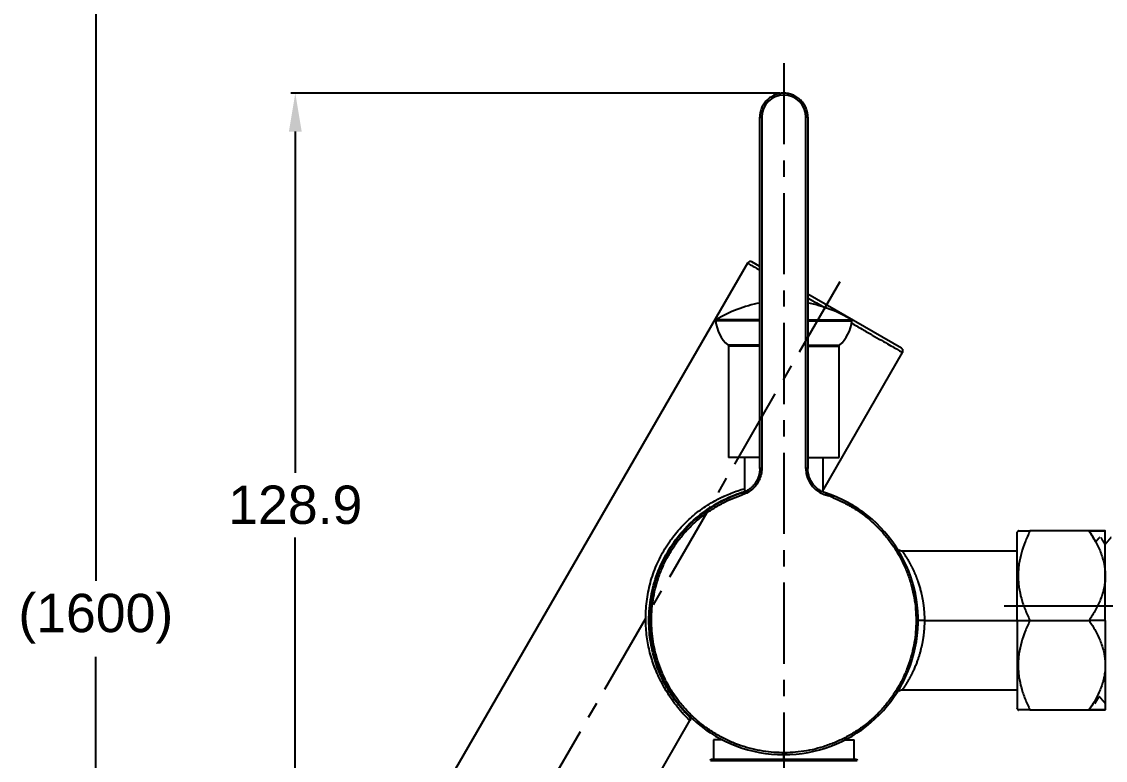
# Model space of a CAD drawing. Header units: millimetres. Extents: x 17655 to 18496, y 1152 to 1747.
# Drawn here: x 18169.5 to 18339.1, y 1339.5 to 1455 of the extents above; entities that cross this region are included whole.
import ezdxf

# ---------------------------------------------------------------- set-up
doc = ezdxf.new("R2010")
doc.units = ezdxf.units.MM
doc.linetypes.add('CENTER2', pattern=[28.575, 19.05, -3.175, 3.175, -3.175])
doc.linetypes.add('CENTERX2', pattern=[20.32, 12.7, -2.54, 2.54, -2.54])
doc.layers.add('CENTER', color=1, linetype='CENTERX2')
doc.layers.add('DIM', color=3, linetype='Continuous')
doc.styles.get("Standard").update_dxf_attribs({"font": 'arial.ttf'})
doc.dimstyles.new('A4', dxfattribs={"dimtxt": 4, "dimasz": 3.5, "dimexe": 0.7, "dimexo": 0.625, "dimgap": 0.5, "dimtad": 1, "dimdec": 1, "dimdsep": 46, "dimtxsty": 'Standard', "dimcen": 2.5, "dimclrd": 5, "dimclre": 5, "dimclrt": 7, "dimadec": 3, "dimazin": 2, "dimtfac": 1, "dimtdec": 1, "dimtmove": 0, "dimatfit": 3, "dimfxl": 1.25, "dimarcsym": 0})
doc.dimstyles.new('ISO-25', dxfattribs={"dimtxt": 5, "dimasz": 5, "dimexe": 1.252, "dimexo": 0.625, "dimgap": 1, "dimtad": 1, "dimtih": 1, "dimtoh": 1, "dimdec": 1, "dimdsep": 46, "dimtxsty": 'Standard', "dimcen": 0, "dimclrd": 3, "dimclre": 3, "dimclrt": 4, "dimadec": 0, "dimazin": 0, "dimtfac": 1, "dimtdec": 1, "dimtmove": 0, "dimatfit": 3, "dimfxl": 1, "dimarcsym": 0})

# ---------------------------------------------------------------- blocks, each defined once
blk = doc.blocks.new('*D46')
at = {"layer": 'DIM', "color": 3, "lineweight": -2, "transparency": 16777216}
for p, q in [((18332.13, 1488.52), (18180.43, 1488.52)), ((18181.13, 1482.52), (18181.13, 1367.54)), ((18181.13, 1240.69), (18181.13, 1355.68)), ((18191.71, 1234.69), (18180.43, 1234.69))]:
    blk.add_line(p, q, dxfattribs=at)
at = {"layer": 'DIM', "color": 3, "transparency": 16777216}
for points in [[(18180.13, 1482.52), (18182.13, 1482.52), (18181.13, 1488.52)], [(18180.13, 1240.69), (18182.13, 1240.69), (18181.13, 1234.69)]]:
    blk.add_solid(points, dxfattribs=at)
at = {"layer": 'DIM', "color": 4, "transparency": 16777216, "insert": (18181.13, 1361.61), "char_height": 6, "width": 20.3615, "attachment_point": 5}
blk.add_mtext('(1600)', dxfattribs=at)
blk = doc.blocks.new('*D47')
at = {"layer": 'CENTER', "color": 3, "lineweight": -2, "transparency": 16777216}
for start, end in [(242.9746, 251.3309), (258.6071, 267.0254)]:
    blk.add_arc((18288.76, 1399.09), 96.32, start, end, dxfattribs=at)
at = {"layer": 'CENTER', "color": 3, "transparency": 16777216}
for points in [[(18244.6, 1312.56), (18245.39, 1314.02), (18240.6, 1315.68)], [(18283.78, 1303.74), (18283.74, 1302.07), (18288.76, 1302.77)]]:
    blk.add_solid(points, dxfattribs=at)
at = {"layer": 'CENTER', "color": 4, "transparency": 16777216, "insert": (18263.83, 1306.06), "char_height": 5, "attachment_point": 5}
blk.add_mtext('30°', dxfattribs=at)
blk = doc.blocks.new('*D55')
at = {"layer": 'DIM', "color": 3, "lineweight": -2, "transparency": 16777216}
for p, q in [((18288.14, 1443.85), (18211.64, 1443.85)), ((18212.34, 1437.85), (18212.34, 1384.47)), ((18212.34, 1320.97), (18212.34, 1374.35)), ((18255.67, 1314.97), (18211.64, 1314.97))]:
    blk.add_line(p, q, dxfattribs=at)
at = {"layer": 'DIM', "color": 3, "transparency": 16777216}
for points in [[(18211.34, 1437.85), (18213.34, 1437.85), (18212.34, 1443.85)], [(18211.34, 1320.97), (18213.34, 1320.97), (18212.34, 1314.97)]]:
    blk.add_solid(points, dxfattribs=at)
at = {"layer": 'DIM', "color": 4, "transparency": 16777216, "insert": (18212.34, 1379.41), "char_height": 6, "attachment_point": 5}
blk.add_mtext('128.9', dxfattribs=at)

msp = doc.modelspace()

# ---------------------------------------------------------------- linework, layer by layer
at = {"extrusion": (0, 1, 0)}
for p, q in [((18285.01, 1385.12), (18285.01, 1440.1)), ((18292.21, 1385.12), (18292.21, 1440.1)), ((18292.51, 1440.1), (18292.21, 1440.1)), ((18292.51, 1440.1), (18292.51, 1385.12)), ((18283.09, 1417.27), (18232.17, 1329.07)), ((18283.09, 1417.27), (18283.09, 1417.27)), ((18283.78, 1417.45), (18283.77, 1417.45)), ((18285.01, 1416.74), (18283.78, 1417.45)), ((18307.16, 1403.95), (18292.51, 1412.41)), ((18285.01, 1408.24), (18278.09, 1408.24)), ((18285.01, 1408.22), (18278.1, 1408.22)), ((18285.01, 1408.41), (18278.19, 1408.41)), ((18292.51, 1408.41), (18299.33, 1408.41)), ((18292.51, 1408.24), (18299.43, 1408.24)), ((18292.51, 1408.22), (18299.42, 1408.22)), ((18285.01, 1404.41), (18280.04, 1404.41)), ((18280.11, 1404.26), (18280.11, 1386.85)), ((18285.01, 1404.26), (18280.11, 1404.26)), ((18292.51, 1404.41), (18297.48, 1404.41)), ((18292.51, 1404.26), (18297.41, 1404.26)), ((18297.41, 1386.85), (18297.41, 1404.26)), ((18295, 1381.9), (18307.34, 1403.27)), ((18285.01, 1386.85), (18280.11, 1386.85)), ((18282.61, 1386.85), (18282.61, 1381.43)), ((18292.51, 1386.85), (18297.41, 1386.85)), ((18294.91, 1381.5), (18294.91, 1386.85)), ((18292.51, 1385.12), (18292.21, 1385.12)), ((18276.24, 1378.22), (18276.24, 1378.2)), ((18301.28, 1378.2), (18301.28, 1378.21)), ((18325.26, 1361.35), (18325.26, 1375.15)), ((18339.06, 1375.34), (18339.06, 1375.35)), ((18339.06, 1361.35), (18339.06, 1375.34)), ((18325.26, 1372.2), (18307.28, 1372.2)), ((18310.76, 1361.35), (18325.26, 1361.35)), ((18325.26, 1361.35), (18325.26, 1347.54)), ((18339.06, 1361.35), (18339.06, 1347.35)), ((18307.28, 1350.5), (18325.26, 1350.5)), ((18274.13, 1346.05), (18274.13, 1346.05)), ((18339.06, 1347.35), (18339.06, 1347.35)), ((18256.41, 1315.07), (18274.08, 1345.67)), ((18279.18, 1342.66), (18277.76, 1342.66)), ((18277.76, 1342.66), (18277.76, 1339.66)), ((18298.34, 1342.66), (18299.76, 1342.66)), ((18299.76, 1339.66), (18299.76, 1342.66)), ((18277.27, 1339.46), (18300.25, 1339.46)), ((18277.47, 1339.66), (18300.05, 1339.66)), ((18288.76, 1339.66), (18288.76, 1340.35)), ((18300.05, 1339.66), (18300.05, 1339.66))]:
    msp.add_line(p, q, dxfattribs=at)
for centre, radius, start, end in [((18288.76, 1440.1), 3.45, 0, 180), ((18283.52, 1417.02), 0.5, 60, 150), ((18288.76, 1390.85), 20.5, 100.5407, 121.0349), ((18288.76, 1390.85), 20.5, 58.9651, 79.4593), ((18278.29, 1408.24), 0.2, 121.0349, 180), ((18278.29, 1408.24), 0.2, 180, 186.1525), ((18284.06, 1408.86), 6, 186.1525, 227.9738), ((18293.46, 1408.86), 6, 312.0262, 353.8475), ((18299.23, 1408.24), 0.2, 0, 58.9651), ((18299.23, 1408.24), 0.2, 353.8475, 0), ((18296.51, 1385.12), 4.3, 180, 261.0898), ((18288.76, 1361.35), 21, 108.0592, 71.9407)]:
    msp.add_arc(centre, radius, start, end)
at = {"extrusion": (0, 0, -1)}
for centre, radius, start, end in [((-18279.91, 1404.26), 0.2, 132.0262, 180), ((-18297.61, 1404.26), 0.2, 0, 47.9738), ((-18288.76, 1361.35), 21, 71.9409, 75.2569), ((-18277.47, 1339.46), 0.2, 0, 90), ((-18300.05, 1339.46), 0.2, 90, 180), ((-18300.05, 1339.46), 0.2, 180, 183)]:
    msp.add_arc(centre, radius, start, end, dxfattribs=at)
for points, weights, knots in [([(18292.51, 1440.1), (18292.51, 1443.85), (18288.76, 1443.85), (18285.01, 1443.85), (18285.01, 1440.1)], [1, 0.707106781071, 1, 0.707106781071, 1], [0, 0, 0, 0.5, 0.5, 1, 1, 1]), ([(18296.51, 1380.54), (18312.61, 1374.04), (18309.01, 1357.05), (18305.41, 1340.06), (18288.05, 1340.66), (18270.7, 1341.25), (18268.26, 1358.45), (18265.83, 1375.64), (18282.34, 1381.03)], [1, 0.766110251621, 1, 0.766110251621, 1, 0.766110251621, 1, 0.766110251621, 1], [0, 0, 0, 0.25, 0.25, 0.5, 0.5, 0.75, 0.75, 1, 1, 1])]:
    msp.add_rational_spline(points, weights, degree=2, knots=knots)
for points, degree in [([(18285.01, 1440.1), (18285.31, 1440.1)], 1), ([(18285.31, 1440.1), (18285.31, 1385.12)], 1), ([(18285.31, 1385.12), (18285.31, 1384.8), (18285.24, 1384.18), (18284.94, 1383.3), (18284.49, 1382.54), (18283.89, 1381.88), (18283.16, 1381.36), (18282.63, 1381.12), (18282.34, 1381.03)], 3), ([(18295.84, 1380.87), (18295.8, 1380.89), (18295.73, 1380.93), (18295.64, 1380.99), (18295.56, 1381.05), (18295.49, 1381.11), (18295.43, 1381.16), (18295.37, 1381.21), (18295.33, 1381.25), (18295.3, 1381.29), (18295.27, 1381.31), (18295.27, 1381.31), (18295.27, 1381.31)], 3), ([(18296.51, 1380.54), (18296.44, 1380.58), (18296.29, 1380.65), (18296.07, 1380.76), (18295.92, 1380.83), (18295.84, 1380.87)], 3), ([(18325.46, 1375.39), (18325.2, 1375.08)], 1), ([(18336.51, 1375.35), (18327.27, 1375.35)], 1), ([(18338.14, 1374.35), (18337.8, 1373.94), (18337.46, 1373.54)], 2), ([(18339.03, 1373.23), (18338.71, 1373.79), (18338.39, 1374.35)], 2), ([(18339.95, 1374.35), (18339.49, 1373.8), (18339.02, 1373.24)], 2), ([(18325.26, 1361.35), (18327.27, 1361.35)], 1), ([(18327.27, 1361.35), (18336.51, 1361.35)], 1), ([(18339.06, 1361.35), (18336.51, 1361.35)], 1), ([(18337.48, 1348.35), (18337.8, 1348.9), (18338.12, 1349.45)], 2), ([(18338.1, 1349.46), (18338.57, 1348.91), (18339.04, 1348.35)], 2), ([(18337.21, 1348.37), (18337.22, 1348.36), (18337.23, 1348.34)], 2), ([(18274.12, 1346.06), (18274.17, 1346.02), (18274.01, 1346.17)], 2), ([(18325.2, 1347.61), (18325.46, 1347.3)], 1), ([(18327.27, 1347.35), (18336.51, 1347.35)], 1)]:
    msp.add_open_spline(points, degree=degree)
for points, weights, degree in [([(18283.09, 1417.27), (18283.19, 1417.21), (18284.98, 1416.18)], [1, 0.898740275742, 0.86875473978], 2), ([(18292.5, 1411.84), (18293.9, 1411.03), (18295.33, 1410.21)], [0.921104671857, 0.952082708177, 0.99783235967], 2), ([(18299.29, 1407.92), (18307.34, 1403.27), (18307.34, 1403.27)], [0.901022952803, 0.775784576352, 1], 2), ([(18307.34, 1403.27), (18307.59, 1403.7), (18307.16, 1403.95)], [1, 0.707106781184, 1], 2), ([(18295.27, 1381.31), (18292.51, 1382.21), (18292.51, 1385.12)], [1, 0.809319464694, 1], 2), ([(18310.76, 1361.35), (18310.17, 1361.35), (18309.76, 1361.35), (18309.76, 1361.35)], [1.17158831984, 0.942804431815, 0.942803893389, 1.17158670456], 3)]:
    msp.add_rational_spline(points, weights, degree=degree)
for points, knots in [([(18285.01, 1385.12), (18285.01, 1385.1), (18285.01, 1385.08), (18285.01, 1385.05), (18285.01, 1385.01), (18285.01, 1384.97), (18285.01, 1384.93), (18285, 1384.89), (18285, 1384.85), (18285, 1384.8), (18284.99, 1384.76), (18284.99, 1384.71), (18284.98, 1384.65), (18284.98, 1384.6), (18284.97, 1384.55), (18284.96, 1384.46), (18284.93, 1384.33), (18284.9, 1384.18), (18284.86, 1384.03), (18284.8, 1383.83), (18284.71, 1383.58), (18284.58, 1383.3), (18284.43, 1383.02), (18284.27, 1382.79), (18284.12, 1382.6), (18283.99, 1382.44), (18283.88, 1382.33), (18283.8, 1382.25), (18283.75, 1382.2), (18283.68, 1382.14), (18283.59, 1382.05), (18283.48, 1381.97), (18283.35, 1381.87), (18283.23, 1381.79), (18283.11, 1381.71), (18282.98, 1381.63), (18282.86, 1381.57), (18282.75, 1381.51), (18282.67, 1381.48), (18282.61, 1381.45), (18282.55, 1381.42), (18282.49, 1381.4), (18282.44, 1381.38), (18282.39, 1381.36), (18282.34, 1381.34), (18282.3, 1381.33), (18282.27, 1381.32), (18282.25, 1381.31)], [0, 0, 0, 0, 0.006366, 0.013128, 0.020284, 0.027836, 0.035782, 0.044124, 0.052861, 0.061994, 0.071521, 0.081444, 0.091761, 0.102474, 0.113581, 0.125082, 0.156732, 0.188114, 0.219228, 0.250077, 0.312528, 0.374978, 0.437431, 0.499885, 0.541513, 0.583141, 0.624768, 0.635574, 0.649588, 0.666809, 0.687236, 0.728257, 0.749733, 0.783039, 0.812265, 0.838147, 0.874842, 0.893712, 0.910434, 0.925007, 0.937432, 0.948805, 0.9598, 0.970416, 0.980654, 0.990515, 1, 1, 1, 1]), ([(18285.31, 1385.12), (18285.29, 1385.12), (18285.27, 1385.12), (18285.24, 1385.12), (18285.22, 1385.12), (18285.18, 1385.12), (18285.16, 1385.12), (18285.13, 1385.12), (18285.11, 1385.12), (18285.08, 1385.12), (18285.07, 1385.12), (18285.05, 1385.12), (18285.04, 1385.12), (18285.02, 1385.12), (18285.02, 1385.12), (18285.01, 1385.12), (18285.01, 1385.12), (18285.01, 1385.12)], [0, 0, 0, 0, 0.125178, 0.125178, 0.250357, 0.250357, 0.375535, 0.375535, 0.500713, 0.500713, 0.625892, 0.625892, 0.75107, 0.75107, 0.876248, 0.876248, 1, 1, 1, 1]), ([(18274.08, 1345.67), (18274.08, 1345.66), (18274.07, 1345.68), (18274.02, 1345.72), (18273.99, 1345.75), (18273.9, 1345.83), (18273.85, 1345.88), (18273.73, 1346), (18273.67, 1346.07), (18273.52, 1346.22), (18273.43, 1346.31), (18273.26, 1346.49), (18273.17, 1346.59), (18272.97, 1346.8), (18272.87, 1346.92), (18272.71, 1347.1), (18272.63, 1347.19), (18272.54, 1347.3), (18272.49, 1347.36), (18272.47, 1347.39), (18272.45, 1347.4), (18272.45, 1347.41), (18272.45, 1347.41), (18272.44, 1347.41), (18272.44, 1347.41), (18272.44, 1347.41), (18272.44, 1347.41), (18272.44, 1347.41), (18272.44, 1347.41), (18272.3, 1347.58), (18272.16, 1347.75), (18271.87, 1348.12), (18271.72, 1348.32), (18271.42, 1348.72), (18271.27, 1348.94), (18270.97, 1349.38), (18270.82, 1349.61), (18270.51, 1350.08), (18270.36, 1350.33), (18270.07, 1350.83), (18269.92, 1351.09), (18269.64, 1351.63), (18269.5, 1351.9), (18269.29, 1352.32), (18269.19, 1352.53), (18269.08, 1352.78), (18269.02, 1352.91), (18268.99, 1352.97), (18268.98, 1353), (18268.97, 1353.02), (18268.97, 1353.02), (18268.97, 1353.03), (18268.96, 1353.03), (18268.96, 1353.03), (18268.96, 1353.03), (18268.96, 1353.03), (18268.96, 1353.03), (18268.8, 1353.4), (18268.64, 1353.79), (18268.35, 1354.56), (18268.22, 1354.96), (18267.97, 1355.76), (18267.85, 1356.17), (18267.65, 1357), (18267.56, 1357.42), (18267.41, 1358.27), (18267.35, 1358.7), (18267.24, 1359.57), (18267.21, 1360.01), (18267.16, 1360.91), (18267.15, 1361.36), (18267.16, 1362.04), (18267.17, 1362.38), (18267.19, 1362.79), (18267.2, 1362.99), (18267.21, 1363.09), (18267.21, 1363.14), (18267.22, 1363.17), (18267.22, 1363.18), (18267.22, 1363.19), (18267.22, 1363.19), (18267.22, 1363.19), (18267.22, 1363.19), (18267.22, 1363.19), (18267.25, 1363.7), (18267.31, 1364.2), (18267.45, 1365.19), (18267.53, 1365.68), (18267.74, 1366.64), (18267.85, 1367.12), (18268.12, 1368.05), (18268.27, 1368.51), (18268.61, 1369.42), (18268.79, 1369.86), (18269.19, 1370.75), (18269.61, 1371.61), (18270.1, 1372.45), (18270.5, 1373.07), (18270.63, 1373.28), (18270.84, 1373.58), (18270.94, 1373.74), (18271.07, 1373.91), (18271.13, 1374), (18271.17, 1374.04), (18271.18, 1374.07), (18271.19, 1374.08), (18271.19, 1374.08), (18271.2, 1374.08), (18271.2, 1374.09), (18271.2, 1374.09), (18271.2, 1374.09), (18271.47, 1374.46), (18271.75, 1374.82), (18272.33, 1375.52), (18272.63, 1375.85), (18273.25, 1376.51), (18273.57, 1376.82), (18274.22, 1377.43), (18274.56, 1377.72), (18275.26, 1378.29), (18275.61, 1378.56), (18276.35, 1379.08), (18276.72, 1379.32), (18277.5, 1379.8), (18277.89, 1380.02), (18278.5, 1380.34), (18278.7, 1380.44), (18279.01, 1380.6), (18279.17, 1380.67), (18279.35, 1380.76), (18279.44, 1380.8), (18279.49, 1380.82), (18279.51, 1380.83), (18279.53, 1380.84), (18279.53, 1380.84), (18279.53, 1380.84), (18279.54, 1380.84), (18279.54, 1380.84), (18279.54, 1380.84), (18279.54, 1380.84), (18280.21, 1381.15), (18280.89, 1381.42), (18281.91, 1381.76), (18282.25, 1381.87), (18282.6, 1381.97), (18282.61, 1381.97)], [0, 0, 0, 0, 0.023246, 0.023246, 0.046491, 0.046491, 0.069737, 0.069737, 0.092982, 0.092982, 0.116228, 0.116228, 0.139473, 0.139473, 0.162719, 0.162719, 0.174342, 0.180153, 0.183059, 0.184511, 0.185238, 0.185601, 0.185783, 0.185874, 0.185919, 0.185942, 0.185953, 0.185953, 0.185964, 0.185964, 0.20921, 0.20921, 0.232455, 0.232455, 0.255701, 0.255701, 0.278947, 0.278947, 0.302192, 0.302192, 0.325438, 0.325438, 0.348683, 0.348683, 0.360306, 0.366117, 0.369023, 0.370476, 0.371202, 0.371565, 0.371747, 0.371838, 0.371883, 0.371906, 0.371917, 0.371917, 0.371929, 0.371929, 0.395174, 0.395174, 0.41842, 0.41842, 0.441665, 0.441665, 0.464911, 0.464911, 0.488156, 0.488156, 0.511402, 0.511402, 0.534647, 0.534647, 0.54627, 0.552082, 0.554987, 0.55644, 0.557167, 0.55753, 0.557711, 0.557802, 0.557848, 0.55787, 0.55787, 0.557893, 0.557893, 0.581139, 0.581139, 0.604384, 0.604384, 0.62763, 0.62763, 0.650875, 0.650875, 0.674121, 0.674121, 0.697366, 0.720612, 0.720612, 0.732235, 0.732235, 0.738046, 0.740952, 0.742405, 0.743131, 0.743494, 0.743676, 0.743767, 0.743812, 0.743835, 0.743835, 0.743857, 0.743857, 0.767103, 0.767103, 0.790348, 0.790348, 0.813594, 0.813594, 0.83684, 0.83684, 0.860085, 0.860085, 0.883331, 0.883331, 0.906576, 0.906576, 0.918199, 0.918199, 0.92401, 0.926916, 0.928369, 0.929095, 0.929459, 0.92964, 0.929731, 0.929776, 0.929799, 0.92981, 0.92981, 0.929822, 0.929822, 0.976313, 0.976313, 0.999558, 1, 1, 1, 1]), ([(18295, 1381.9), (18295, 1381.89), (18294.97, 1381.86), (18294.94, 1381.82), (18294.92, 1381.79), (18294.91, 1381.79)], [0, 0, 0, 0, 0.173086, 0.856217, 1, 1, 1, 1]), ([(18273.87, 1346.4), (18273.85, 1346.42), (18273.71, 1346.56), (18273.3, 1346.98), (18272.46, 1347.92), (18271.43, 1349.26), (18270.31, 1351.03), (18269.21, 1353.25), (18268.28, 1355.99), (18267.67, 1359.21), (18267.6, 1362.78), (18268.17, 1366.44), (18269.39, 1369.98), (18271.21, 1373.25), (18273.56, 1376.14), (18276.31, 1378.5), (18279.22, 1380.26), (18281.38, 1381.15), (18282.52, 1381.5), (18282.68, 1381.55)], [0, 0, 0, 0, 0.010807, 0.064369, 0.116978, 0.169025, 0.221762, 0.277158, 0.337375, 0.404623, 0.478499, 0.554663, 0.630321, 0.705896, 0.782061, 0.856792, 0.926442, 0.989397, 1, 1, 1, 1]), ([(18282.34, 1381.03), (18282.33, 1381.06), (18282.32, 1381.1), (18282.3, 1381.17), (18282.29, 1381.2), (18282.27, 1381.25), (18282.26, 1381.28), (18282.25, 1381.3), (18282.25, 1381.31), (18282.25, 1381.31)], [0, 0, 0, 0, 0.25, 0.25, 0.5, 0.5, 0.75, 0.75, 1, 1, 1, 1]), ([(18295.27, 1381.31), (18295.27, 1381.31), (18295.27, 1381.31), (18295.27, 1381.31), (18295.27, 1381.31), (18295.27, 1381.31), (18295.27, 1381.31), (18295.27, 1381.31), (18295.27, 1381.31), (18295.28, 1381.31), (18295.28, 1381.31), (18295.28, 1381.31), (18295.28, 1381.3), (18295.28, 1381.3), (18295.29, 1381.3), (18295.29, 1381.3), (18295.29, 1381.3), (18295.3, 1381.3), (18295.3, 1381.29), (18295.3, 1381.29), (18295.31, 1381.29), (18295.31, 1381.29), (18295.31, 1381.28), (18295.32, 1381.28), (18295.32, 1381.28), (18295.33, 1381.28), (18295.33, 1381.27), (18295.34, 1381.27), (18295.34, 1381.27), (18295.35, 1381.26), (18295.35, 1381.26), (18295.36, 1381.26), (18295.37, 1381.25), (18295.37, 1381.25), (18295.38, 1381.24), (18295.39, 1381.24), (18295.39, 1381.23), (18295.4, 1381.23), (18295.41, 1381.23), (18295.41, 1381.22), (18295.42, 1381.22), (18295.43, 1381.21), (18295.44, 1381.21), (18295.45, 1381.2), (18295.46, 1381.2), (18295.46, 1381.19), (18295.47, 1381.18), (18295.48, 1381.18), (18295.49, 1381.17), (18295.5, 1381.17), (18295.51, 1381.16), (18295.52, 1381.15), (18295.53, 1381.15), (18295.54, 1381.14), (18295.55, 1381.14), (18295.56, 1381.13), (18295.57, 1381.12), (18295.58, 1381.11), (18295.6, 1381.11), (18295.62, 1381.09), (18295.66, 1381.07), (18295.71, 1381.04), (18295.76, 1381), (18295.82, 1380.97), (18295.88, 1380.93), (18295.95, 1380.89), (18296.02, 1380.85), (18296.09, 1380.8), (18296.17, 1380.75), (18296.25, 1380.7), (18296.33, 1380.65), (18296.42, 1380.6), (18296.48, 1380.56), (18296.51, 1380.54)], [0, 0, 0, 0, 0.002717, 0.005441, 0.008182, 0.010947, 0.013744, 0.01658, 0.019463, 0.022399, 0.025395, 0.028457, 0.031591, 0.034802, 0.038095, 0.041474, 0.044944, 0.048509, 0.052172, 0.055937, 0.059807, 0.063784, 0.067871, 0.07207, 0.076384, 0.080815, 0.085364, 0.090033, 0.094825, 0.099739, 0.104778, 0.109943, 0.115235, 0.120655, 0.126204, 0.131883, 0.137693, 0.143634, 0.149708, 0.155915, 0.162256, 0.16873, 0.17534, 0.182085, 0.188966, 0.195983, 0.203137, 0.210428, 0.217857, 0.225423, 0.233128, 0.240971, 0.248952, 0.257073, 0.265333, 0.273732, 0.282271, 0.290951, 0.29977, 0.308729, 0.345753, 0.38546, 0.427856, 0.472946, 0.520732, 0.571215, 0.624395, 0.68027, 0.738839, 0.800099, 0.864049, 0.930683, 1, 1, 1, 1]), ([(18301.28, 1378.2), (18301.28, 1378.2), (18301.28, 1378.21), (18301.25, 1378.23), (18301.23, 1378.25), (18301.18, 1378.28), (18301.16, 1378.29), (18301.14, 1378.31), (18301.13, 1378.32), (18301.13, 1378.32), (18301.09, 1378.34), (18301.06, 1378.37), (18300.97, 1378.43), (18300.89, 1378.49), (18300.72, 1378.61), (18300.62, 1378.68), (18300.45, 1378.79), (18300.39, 1378.83), (18300.3, 1378.89), (18300.27, 1378.91), (18300.21, 1378.95), (18300.18, 1378.97), (18300.01, 1379.08), (18299.87, 1379.17), (18299.6, 1379.33), (18299.48, 1379.4), (18299.36, 1379.48)], [0, 0, 0, 0, 0.07945, 0.07945, 0.215546, 0.215546, 0.249569, 0.266581, 0.266581, 0.283593, 0.283593, 0.351641, 0.351641, 0.487737, 0.487737, 0.623832, 0.623832, 0.69188, 0.69188, 0.725904, 0.725904, 0.759928, 0.759928, 0.896023, 0.896023, 1, 1, 1, 1]), ([(18327.27, 1375.35), (18327, 1374.79), (18326.74, 1374.23), (18326.29, 1373.09), (18326.1, 1372.51), (18325.77, 1371.34), (18325.64, 1370.75), (18325.53, 1370), (18325.51, 1369.78), (18325.48, 1369.55), (18325.47, 1369.4), (18325.46, 1369.32), (18325.43, 1368.94), (18325.42, 1368.64), (18325.42, 1368.03), (18325.44, 1367.73), (18325.48, 1367.14), (18325.51, 1366.84), (18325.64, 1365.95), (18325.77, 1365.36), (18326.09, 1364.2), (18326.29, 1363.62), (18326.74, 1362.47), (18327, 1361.91), (18327.27, 1361.35)], [0, 0, 0, 0, 0.125, 0.125, 0.25, 0.25, 0.375, 0.375, 0.40625, 0.421875, 0.421875, 0.4375, 0.4375, 0.5, 0.5, 0.5625, 0.5625, 0.625, 0.625, 0.75, 0.75, 0.875, 0.875, 1, 1, 1, 1]), ([(18325.42, 1375.35), (18325.42, 1375.35), (18325.42, 1375.35), (18325.42, 1375.35), (18325.44, 1375.35), (18325.48, 1375.35), (18325.51, 1375.35), (18325.64, 1375.35), (18325.77, 1375.35), (18326.09, 1375.35), (18326.29, 1375.35), (18326.74, 1375.35), (18327, 1375.35), (18327.27, 1375.35)], [0, 0, 0, 0, 0.002014, 0.002014, 0.126762, 0.126762, 0.25151, 0.25151, 0.501007, 0.501007, 0.750503, 0.750503, 1, 1, 1, 1]), ([(18337.52, 1373.71), (18337.37, 1373.99), (18337.21, 1374.26), (18336.87, 1374.81), (18336.7, 1375.08), (18336.51, 1375.35)], [0, 0, 0, 0, 0.498244, 0.498244, 1, 1, 1, 1]), ([(18336.51, 1375.35), (18336.7, 1375.35), (18336.87, 1375.35), (18337.21, 1375.35), (18337.37, 1375.35), (18337.67, 1375.35), (18337.96, 1375.35), (18338.33, 1375.35), (18338.54, 1375.35), (18338.72, 1375.35), (18338.8, 1375.35), (18338.88, 1375.35), (18338.89, 1375.35), (18338.91, 1375.35), (18338.92, 1375.35), (18338.93, 1375.35), (18338.97, 1375.35), (18338.99, 1375.35), (18339.04, 1375.35), (18339.07, 1375.35), (18339.04, 1375.35), (18338.98, 1375.35), (18338.93, 1375.35), (18338.85, 1375.35), (18338.84, 1375.35), (18338.8, 1375.35), (18338.78, 1375.35), (18338.72, 1375.35), (18338.68, 1375.35), (18338.55, 1375.35), (18338.34, 1375.35), (18338.09, 1375.35), (18337.82, 1375.35), (18337.68, 1375.35), (18337.37, 1375.35), (18337.21, 1375.35), (18336.87, 1375.35), (18336.7, 1375.35), (18336.51, 1375.35)], [0, 0, 0, 0, 0.0625, 0.0625, 0.125, 0.125, 0.1875, 0.25, 0.3125, 0.3125, 0.375, 0.375, 0.390625, 0.390625, 0.398438, 0.398438, 0.40625, 0.4375, 0.4375, 0.5, 0.5625, 0.5625, 0.625, 0.625, 0.640625, 0.640625, 0.65625, 0.65625, 0.6875, 0.6875, 0.75, 0.8125, 0.8125, 0.875, 0.875, 0.9375, 0.9375, 1, 1, 1, 1]), ([(18336.51, 1375.35), (18336.7, 1375.08), (18336.87, 1374.81), (18337.21, 1374.26), (18337.37, 1373.99), (18337.67, 1373.43), (18337.96, 1372.87), (18338.33, 1372.01), (18338.54, 1371.42), (18338.72, 1370.83), (18338.8, 1370.52), (18338.88, 1370.14), (18338.89, 1370.06), (18338.91, 1369.95), (18338.92, 1369.91), (18338.93, 1369.83), (18338.97, 1369.64), (18338.99, 1369.44), (18339.04, 1368.98), (18339.07, 1368.36), (18339.04, 1367.74), (18338.98, 1367.12), (18338.93, 1366.82), (18338.85, 1366.43), (18338.84, 1366.35), (18338.8, 1366.2), (18338.78, 1366.12), (18338.72, 1365.9), (18338.68, 1365.74), (18338.55, 1365.29), (18338.34, 1364.7), (18338.09, 1364.12), (18337.82, 1363.55), (18337.68, 1363.27), (18337.37, 1362.71), (18337.21, 1362.43), (18336.87, 1361.89), (18336.7, 1361.62), (18336.51, 1361.35)], [0, 0, 0, 0, 0.0625, 0.0625, 0.125, 0.125, 0.1875, 0.25, 0.3125, 0.3125, 0.375, 0.375, 0.390625, 0.390625, 0.398438, 0.398438, 0.40625, 0.4375, 0.4375, 0.5, 0.5625, 0.5625, 0.625, 0.625, 0.640625, 0.640625, 0.65625, 0.65625, 0.6875, 0.6875, 0.75, 0.8125, 0.8125, 0.875, 0.875, 0.9375, 0.9375, 1, 1, 1, 1]), ([(18307.3, 1372.2), (18307.21, 1372.2), (18307.02, 1372.22), (18306.74, 1372.35), (18306.55, 1372.51), (18306.48, 1372.63), (18306.47, 1372.66)], [0, 0, 0, 0, 0.280167, 0.582294, 0.894191, 1, 1, 1, 1]), ([(18307.3, 1372.2), (18307.3, 1372.2), (18307.31, 1372.18), (18307.36, 1372.11), (18307.44, 1371.99), (18307.55, 1371.83), (18307.68, 1371.63), (18307.81, 1371.42), (18307.92, 1371.25), (18307.99, 1371.14), (18308.06, 1371.01), (18308.15, 1370.87), (18308.24, 1370.72), (18308.33, 1370.55), (18308.41, 1370.41), (18308.46, 1370.31), (18308.5, 1370.24), (18308.55, 1370.15), (18308.6, 1370.05), (18308.66, 1369.93), (18308.73, 1369.79), (18308.81, 1369.64), (18308.9, 1369.46), (18308.99, 1369.27), (18309.08, 1369.07), (18309.16, 1368.89), (18309.23, 1368.73), (18309.3, 1368.57), (18309.36, 1368.42), (18309.42, 1368.27), (18309.48, 1368.12), (18309.53, 1367.97), (18309.59, 1367.84), (18309.64, 1367.7), (18309.68, 1367.57), (18309.75, 1367.38), (18309.83, 1367.13), (18309.93, 1366.82), (18310.03, 1366.51), (18310.11, 1366.19), (18310.19, 1365.89), (18310.25, 1365.65), (18310.29, 1365.49), (18310.31, 1365.4), (18310.33, 1365.31), (18310.35, 1365.22), (18310.37, 1365.12), (18310.39, 1365.03), (18310.41, 1364.94), (18310.42, 1364.85), (18310.44, 1364.76), (18310.46, 1364.66), (18310.48, 1364.57), (18310.49, 1364.48), (18310.51, 1364.39), (18310.52, 1364.29), (18310.54, 1364.2), (18310.55, 1364.11), (18310.56, 1364.02), (18310.58, 1363.92), (18310.59, 1363.83), (18310.6, 1363.74), (18310.61, 1363.65), (18310.63, 1363.55), (18310.64, 1363.46), (18310.65, 1363.37), (18310.66, 1363.27), (18310.67, 1363.18), (18310.68, 1363.09), (18310.68, 1363), (18310.69, 1362.9), (18310.7, 1362.81), (18310.71, 1362.72), (18310.71, 1362.63), (18310.72, 1362.53), (18310.73, 1362.44), (18310.73, 1362.35), (18310.74, 1362.26), (18310.74, 1362.17), (18310.75, 1362.07), (18310.75, 1361.98), (18310.75, 1361.89), (18310.75, 1361.8), (18310.76, 1361.71), (18310.76, 1361.62), (18310.76, 1361.53), (18310.76, 1361.44), (18310.76, 1361.38), (18310.76, 1361.35)], [0, 0, 0, 0, 0.040533, 0.081761, 0.123612, 0.163252, 0.204625, 0.24778, 0.263596, 0.280079, 0.297228, 0.315046, 0.333534, 0.352693, 0.372524, 0.378706, 0.386296, 0.395295, 0.405703, 0.417519, 0.430743, 0.445376, 0.461418, 0.478868, 0.497726, 0.511565, 0.524917, 0.537783, 0.550163, 0.562057, 0.573465, 0.584386, 0.594822, 0.604772, 0.614236, 0.623215, 0.645705, 0.66757, 0.688811, 0.709432, 0.729433, 0.74882, 0.754604, 0.760372, 0.766124, 0.77186, 0.777581, 0.783286, 0.788976, 0.79465, 0.800309, 0.805953, 0.811582, 0.817196, 0.822795, 0.828379, 0.833949, 0.839505, 0.845045, 0.850572, 0.856085, 0.861583, 0.867067, 0.872538, 0.877995, 0.883438, 0.888868, 0.894285, 0.899688, 0.905078, 0.910456, 0.91582, 0.921171, 0.92651, 0.931837, 0.937151, 0.942452, 0.947742, 0.95302, 0.958286, 0.96354, 0.968782, 0.974013, 0.979232, 0.984441, 0.989638, 0.994824, 1, 1, 1, 1]), ([(18310.76, 1361.35), (18310.76, 1361.33), (18310.76, 1361.3), (18310.76, 1361.25), (18310.76, 1361.2), (18310.76, 1361.15), (18310.76, 1361.1), (18310.76, 1361.05), (18310.76, 1361), (18310.76, 1360.95), (18310.75, 1360.9), (18310.75, 1360.86), (18310.75, 1360.81), (18310.75, 1360.76), (18310.75, 1360.71), (18310.75, 1360.66), (18310.74, 1360.61), (18310.74, 1360.56), (18310.74, 1360.51), (18310.74, 1360.46), (18310.74, 1360.41), (18310.73, 1360.36), (18310.73, 1360.31), (18310.73, 1360.26), (18310.72, 1360.21), (18310.72, 1360.16), (18310.72, 1360.11), (18310.71, 1360.06), (18310.71, 1360.01), (18310.71, 1359.96), (18310.7, 1359.91), (18310.7, 1359.86), (18310.69, 1359.81), (18310.69, 1359.76), (18310.69, 1359.71), (18310.68, 1359.66), (18310.68, 1359.61), (18310.67, 1359.56), (18310.67, 1359.51), (18310.66, 1359.46), (18310.66, 1359.41), (18310.65, 1359.36), (18310.65, 1359.31), (18310.64, 1359.26), (18310.63, 1359.21), (18310.63, 1359.16), (18310.62, 1359.11), (18310.62, 1359.06), (18310.61, 1359.01), (18310.6, 1358.96), (18310.6, 1358.91), (18310.59, 1358.86), (18310.58, 1358.81), (18310.58, 1358.76), (18310.57, 1358.71), (18310.56, 1358.66), (18310.55, 1358.61), (18310.55, 1358.56), (18310.54, 1358.51), (18310.53, 1358.46), (18310.52, 1358.41), (18310.51, 1358.36), (18310.51, 1358.31), (18310.5, 1358.26), (18310.49, 1358.21), (18310.48, 1358.16), (18310.47, 1358.11), (18310.46, 1358.06), (18310.45, 1358.01), (18310.45, 1357.96), (18310.44, 1357.91), (18310.43, 1357.86), (18310.42, 1357.81), (18310.41, 1357.76), (18310.4, 1357.71), (18310.39, 1357.66), (18310.38, 1357.61), (18310.37, 1357.56), (18310.36, 1357.51), (18310.35, 1357.46), (18310.34, 1357.41), (18310.32, 1357.36), (18310.31, 1357.31), (18310.3, 1357.26), (18310.29, 1357.21), (18310.28, 1357.16), (18310.24, 1356.97), (18310.15, 1356.65), (18310.03, 1356.18), (18309.88, 1355.71), (18309.75, 1355.32), (18309.64, 1355.01), (18309.55, 1354.76), (18309.45, 1354.5), (18309.34, 1354.22), (18309.21, 1353.93), (18309.11, 1353.68), (18309.01, 1353.48), (18308.95, 1353.34), (18308.88, 1353.2), (18308.82, 1353.08), (18308.77, 1352.96), (18308.71, 1352.86), (18308.66, 1352.76), (18308.62, 1352.68), (18308.58, 1352.6), (18308.54, 1352.53), (18308.51, 1352.47), (18308.48, 1352.41), (18308.45, 1352.36), (18308.42, 1352.3), (18308.38, 1352.23), (18308.33, 1352.14), (18308.28, 1352.06), (18308.23, 1351.98), (18308.19, 1351.9), (18308.15, 1351.82), (18308.1, 1351.75), (18308.06, 1351.68), (18308.02, 1351.62), (18307.99, 1351.56), (18307.95, 1351.5), (18307.91, 1351.44), (18307.88, 1351.38), (18307.81, 1351.27), (18307.7, 1351.1), (18307.58, 1350.9), (18307.47, 1350.75), (18307.39, 1350.64), (18307.34, 1350.55), (18307.3, 1350.51), (18307.3, 1350.5), (18307.3, 1350.5)], [0, 0, 0, 0, 0.002799, 0.005602, 0.008407, 0.011216, 0.014028, 0.016843, 0.019662, 0.022484, 0.025309, 0.028137, 0.030969, 0.033804, 0.036642, 0.039484, 0.04233, 0.045178, 0.048031, 0.050886, 0.053745, 0.056608, 0.059474, 0.062344, 0.065218, 0.068095, 0.070975, 0.07386, 0.076748, 0.079639, 0.082535, 0.085434, 0.088336, 0.091243, 0.094153, 0.097068, 0.099986, 0.102907, 0.105833, 0.108763, 0.111696, 0.114634, 0.117575, 0.12052, 0.123469, 0.126423, 0.12938, 0.132341, 0.135306, 0.138276, 0.141249, 0.144227, 0.147208, 0.150194, 0.153184, 0.156178, 0.159177, 0.162179, 0.165186, 0.168197, 0.171212, 0.174232, 0.177256, 0.180284, 0.183316, 0.186353, 0.189394, 0.19244, 0.19549, 0.198544, 0.201603, 0.204666, 0.207734, 0.210806, 0.213883, 0.216964, 0.22005, 0.22314, 0.226235, 0.229334, 0.232438, 0.235547, 0.23866, 0.241778, 0.2449, 0.248027, 0.251159, 0.280472, 0.311169, 0.343257, 0.376746, 0.393587, 0.412055, 0.432152, 0.453878, 0.477233, 0.502219, 0.515822, 0.528707, 0.540876, 0.552327, 0.563062, 0.57308, 0.58238, 0.590964, 0.59883, 0.605979, 0.612412, 0.618127, 0.623125, 0.627407, 0.637407, 0.647238, 0.656901, 0.666396, 0.675723, 0.684883, 0.693874, 0.702698, 0.711355, 0.719844, 0.728167, 0.736322, 0.744311, 0.752133, 0.790206, 0.827329, 0.863538, 0.898871, 0.933367, 0.967068, 1, 1, 1, 1]), ([(18327.27, 1361.35), (18327, 1360.79), (18326.74, 1360.23), (18326.29, 1359.09), (18326.1, 1358.51), (18325.77, 1357.34), (18325.64, 1356.75), (18325.53, 1356), (18325.51, 1355.78), (18325.48, 1355.55), (18325.47, 1355.4), (18325.46, 1355.32), (18325.43, 1354.94), (18325.42, 1354.64), (18325.42, 1354.03), (18325.44, 1353.73), (18325.48, 1353.14), (18325.51, 1352.84), (18325.64, 1351.95), (18325.77, 1351.36), (18326.09, 1350.2), (18326.29, 1349.62), (18326.74, 1348.47), (18327, 1347.91), (18327.27, 1347.35)], [0, 0, 0, 0, 0.125, 0.125, 0.25, 0.25, 0.375, 0.375, 0.40625, 0.421875, 0.421875, 0.4375, 0.4375, 0.5, 0.5, 0.5625, 0.5625, 0.625, 0.625, 0.75, 0.75, 0.875, 0.875, 1, 1, 1, 1]), ([(18336.51, 1361.35), (18336.7, 1361.08), (18336.87, 1360.81), (18337.21, 1360.26), (18337.37, 1359.99), (18337.67, 1359.43), (18337.96, 1358.87), (18338.33, 1358.01), (18338.54, 1357.42), (18338.72, 1356.83), (18338.8, 1356.52), (18338.88, 1356.14), (18338.89, 1356.06), (18338.91, 1355.95), (18338.92, 1355.91), (18338.93, 1355.83), (18338.97, 1355.64), (18338.99, 1355.44), (18339.04, 1354.98), (18339.07, 1354.36), (18339.04, 1353.74), (18338.98, 1353.12), (18338.93, 1352.82), (18338.85, 1352.43), (18338.84, 1352.35), (18338.8, 1352.2), (18338.78, 1352.12), (18338.72, 1351.9), (18338.68, 1351.74), (18338.55, 1351.29), (18338.34, 1350.7), (18338.09, 1350.12), (18337.82, 1349.55), (18337.68, 1349.27), (18337.37, 1348.71), (18337.21, 1348.43), (18336.87, 1347.89), (18336.7, 1347.62), (18336.51, 1347.35)], [0, 0, 0, 0, 0.0625, 0.0625, 0.125, 0.125, 0.1875, 0.25, 0.3125, 0.3125, 0.375, 0.375, 0.390625, 0.390625, 0.398437, 0.398437, 0.40625, 0.4375, 0.4375, 0.5, 0.5625, 0.5625, 0.625, 0.625, 0.640625, 0.640625, 0.65625, 0.65625, 0.6875, 0.6875, 0.75, 0.8125, 0.8125, 0.875, 0.875, 0.9375, 0.9375, 1, 1, 1, 1]), ([(18306.46, 1350.03), (18306.48, 1350.06), (18306.55, 1350.19), (18306.74, 1350.35), (18307.02, 1350.47), (18307.21, 1350.5), (18307.3, 1350.5)], [0, 0, 0, 0, 0.109717, 0.420251, 0.721057, 1, 1, 1, 1]), ([(18336.51, 1347.35), (18336.7, 1347.61), (18336.87, 1347.88), (18337.08, 1348.23), (18337.12, 1348.3), (18337.17, 1348.37)], [0, 0, 0, 0, 0.796971, 0.796971, 1, 1, 1, 1]), ([(18273.87, 1346.4), (18273.88, 1346.39), (18273.96, 1346.31), (18274, 1346.27), (18274, 1346.27)], [0, 0, 0, 0, 0.145693, 1, 1, 1, 1]), ([(18274, 1346.27), (18274.01, 1346.26), (18274.07, 1346.2), (18274.12, 1346.09), (18274.15, 1345.96), (18274.15, 1345.87), (18274.13, 1345.78), (18274.1, 1345.71), (18274.08, 1345.67), (18274.08, 1345.67)], [0, 0, 0, 0, 0.066998, 0.365398, 0.514598, 0.663797, 0.812997, 0.962197, 1, 1, 1, 1]), ([(18327.27, 1347.35), (18327, 1347.35), (18326.74, 1347.35), (18326.29, 1347.35), (18326.1, 1347.35), (18325.77, 1347.35), (18325.64, 1347.35), (18325.53, 1347.35), (18325.51, 1347.35), (18325.48, 1347.35), (18325.47, 1347.35), (18325.46, 1347.35), (18325.44, 1347.35), (18325.42, 1347.35), (18325.42, 1347.35)], [0, 0, 0, 0, 0.250489, 0.250489, 0.500978, 0.500978, 0.751468, 0.751468, 0.81409, 0.845401, 0.845401, 0.876712, 0.876712, 1, 1, 1, 1]), ([(18336.51, 1347.35), (18336.7, 1347.35), (18336.87, 1347.35), (18337.21, 1347.35), (18337.37, 1347.35), (18337.67, 1347.35), (18337.96, 1347.35), (18338.33, 1347.35), (18338.54, 1347.35), (18338.72, 1347.35), (18338.8, 1347.35), (18338.88, 1347.35), (18338.89, 1347.35), (18338.91, 1347.35), (18338.92, 1347.35), (18338.93, 1347.35), (18338.97, 1347.35), (18338.99, 1347.35), (18339.04, 1347.35), (18339.07, 1347.35), (18339.04, 1347.35), (18338.98, 1347.35), (18338.93, 1347.35), (18338.85, 1347.35), (18338.84, 1347.35), (18338.8, 1347.35), (18338.78, 1347.35), (18338.72, 1347.35), (18338.68, 1347.35), (18338.55, 1347.35), (18338.34, 1347.35), (18338.09, 1347.35), (18337.82, 1347.35), (18337.68, 1347.35), (18337.37, 1347.35), (18337.21, 1347.35), (18336.87, 1347.35), (18336.7, 1347.35), (18336.51, 1347.35)], [0, 0, 0, 0, 0.0625, 0.0625, 0.125, 0.125, 0.1875, 0.25, 0.3125, 0.3125, 0.375, 0.375, 0.390625, 0.390625, 0.398438, 0.398438, 0.40625, 0.4375, 0.4375, 0.5, 0.5625, 0.5625, 0.625, 0.625, 0.640625, 0.640625, 0.65625, 0.65625, 0.6875, 0.6875, 0.75, 0.8125, 0.8125, 0.875, 0.875, 0.9375, 0.9375, 1, 1, 1, 1])]:
    msp.add_open_spline(points, degree=3, knots=knots)
at = {"layer": 'CENTER'}
for p, q in [((18288.76, 1448.55), (18288.76, 1289.36)), ((18240.44, 1315.4), (18297.96, 1415.03))]:
    msp.add_line(p, q, dxfattribs=at)
at = {"layer": 'CENTER', "color": 1, "linetype": 'CENTER2'}
msp.add_line((18370.85, 1363.56), (18320.55, 1363.56), dxfattribs=at)

# ---------------------------------------------------------------- dimensions: what is measured, and where the dimension line sits
at = {"layer": 'CENTER'}
dim = msp.add_angular_dim_2l(base=(18255.82, 1308.58), line1=((18288.76, 1448.55), (18288.76, 1289.36)), line2=((18240.44, 1315.4), (18297.96, 1415.03)), dimstyle='ISO-25', dxfattribs=at)
dim.commit()
dim.dimension.update_dxf_attribs({"geometry": '*D47', "text_midpoint": (18263.83, 1306.06)})
at = {"layer": 'DIM'}
dim = msp.add_linear_dim(base=(18181.13, 1234.69), p1=(18332.75, 1488.52), p2=(18192.34, 1234.69), angle=90, text='(1600)', dimstyle='A4', override={"dimtxt": 6, "dimasz": 6, "dimgap": 2, "dimtad": 0, "dimtih": 1, "dimclrd": 3, "dimclre": 3, "dimclrt": 4}, dxfattribs=at)
dim.commit()
dim.dimension.update_dxf_attribs({"geometry": '*D46', "text_midpoint": (18181.13, 1361.61), "dimtype": 160})
dim = msp.add_linear_dim(base=(18212.34, 1314.97), p1=(18288.76, 1443.85), p2=(18256.29, 1314.97), angle=90, dimstyle='A4', override={"dimtxt": 6, "dimasz": 6, "dimgap": 2, "dimtad": 0, "dimtih": 1, "dimclrd": 3, "dimclre": 3, "dimclrt": 4}, dxfattribs=at)
dim.commit()
dim.dimension.update_dxf_attribs({"geometry": '*D55', "text_midpoint": (18212.34, 1379.41)})

doc.saveas('drawing.dxf')
